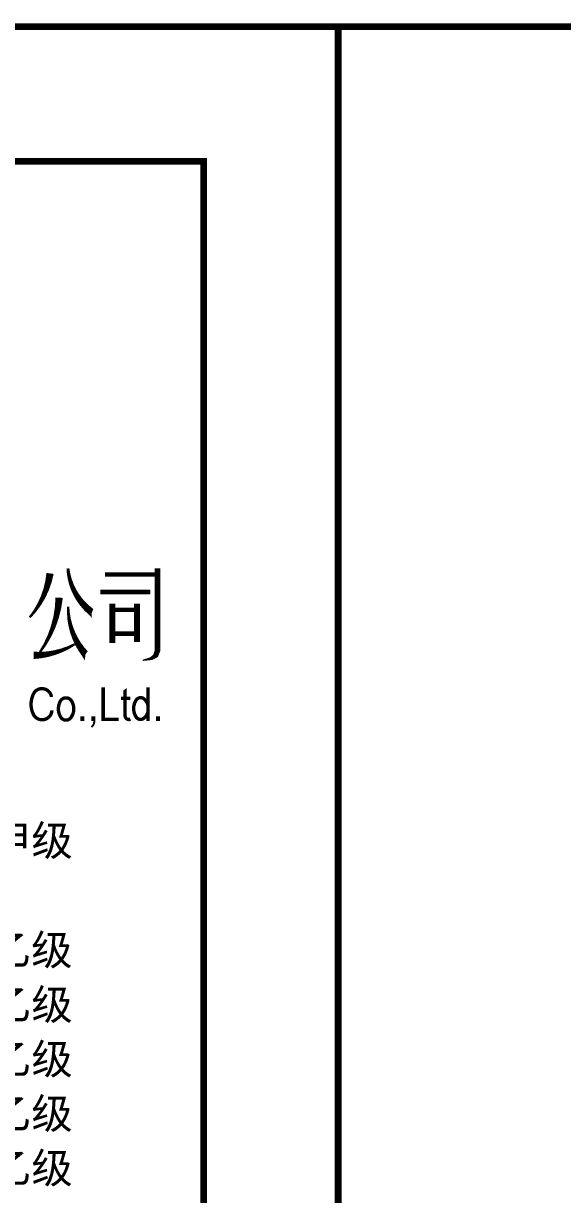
# Model space of a CAD drawing. Extents: x -160106 to 966792, y -663931 to 1550022.
# Drawn here: x -64008.4 to -63848.1, y -111870.5 to -111522.4 of the extents above; entities that cross this region are included whole.
import ezdxf
from ezdxf.enums import TextEntityAlignment as Align

# ---------------------------------------------------------------- set-up
doc = ezdxf.new("R2010")
doc.units = 0
doc.layers.add('0-cxFrame', color=155, linetype='Continuous')
doc.layers.add('0-cxText', color=131, linetype='Continuous', lineweight=25)
doc.styles.add('cx_biaoti', font='')
doc.styles.add('cx_tuming', font='simhei.ttf')
doc.styles.add('cx_tuqian1', font='')
doc.styles.add('黑体', font='simhei.ttf', dxfattribs={"height": 12})
doc.styles.get('cx_biaoti').set_extended_font_data('SimSun')
doc.styles.get('cx_tuqian1').set_extended_font_data('SimSun')

# ---------------------------------------------------------------- blocks, each defined once
blk = doc.blocks.new('zjcx_TT(Dragon)')
at = {"color": 7}
for points in [[(-1293.8, -3389.1, 16.2, 54.1, 0.148042), (-1142.5, -3062.1, 5.41, 5.41, 0.536482)], [(-1009.5, -3025.6, 21.7, 54.1, 0.207129), (-837.9, -3347.2, 5.41, 5.41, 0.536482)], [(-1219.8, -3650.8, 16.2, 54.1, 0.142589), (-1075, -3242.6, 5.41, 5.41, 0.536482)], [(-1007.4, -3310.4, 16.2, 54.1, 0.178875), (-883.5, -3658.4, 5.41, 5.41, 0.536482)], [(-959.3, -3588.5, 16.2, 54.1, -0.134626), (-1265.1, -3671.4, 5.41, 5.41, 0.536482)]]:
    blk.add_lwpolyline(points, format="xyseb", dxfattribs=at)
for points, const_width in [([(-343.7, -3025.6), (-343.7, -3636.9)], 43.3), ([(-733.8, -3070.7), (-343.7, -3070.7)], 32.5), ([(-767.7, -3200.3), (-397.8, -3200.3)], 32.5), ([(-678.8, -3286.4), (-678.8, -3579.5)], 43.3), ([(-495.7, -3286.4), (-495.7, -3571.2)], 43.3), ([(-678.8, -3332.3), (-495.7, -3332.3)], 32.5), ([(-678.8, -3510), (-495.7, -3510)], 32.5)]:
    blk.add_lwpolyline(points, dxfattribs=dict(at, const_width=const_width))
for points, const_width in [([(-1260.6, -3947.7, -0.673783), (-1131.5, -3980.6, -0.222028)], 25), ([(-1258.5, -3944.8, 0.263693), (-1264.2, -4113.9, 0.615609)], 25), ([(-1060.7, -4003.5, 0.318714), (-1057.8, -4137.6, 0.615609)], 25), ([(-1061.6, -4004.8, -0.473083), (-986.9, -4004.3, -0.222028)], 25), ([(-987.5, -4003.5, -0.345415), (-990.3, -4137.6, -0.615609)], 25), ([(-500.8, -4001.3, 0.318714), (-498, -4135.3, 0.615609)], 25), ([(-501.8, -4002.6, -0.476832), (-441.3, -3997.1, -0.222028)], 25), ([(-1269.2, -4103.4, 0.810483), (-1128.7, -4080.4, 0.222028)], 25), ([(-1058.5, -4136.7, 0.462703), (-989.3, -4136.5, 0.222028)], 25), ([(-834.9, -4203.6, 0.277707), (-814.3, -4156.9, 0.222028)], 15), ([(-584.5, -4116.1, 0.5602), (-544.6, -4145.9, 0.222028)], 25), ([(-498.7, -4134.4, 0.40791), (-444.4, -4138.1, 0.222028)], 25)]:
    blk.add_lwpolyline(points, format="xyb", dxfattribs=dict(const_width=const_width))
for points, const_width in [([(-747.5, -4159.9), (-747.5, -3907.9)], 25), ([(-413.7, -4159.9), (-413.7, -3907.9)], 25), ([(-615.7, -3989.4), (-546.2, -3989.4)], 25), ([(-584.5, -4117.5), (-584.5, -3932)], 25), ([(-901.3, -4159.9), (-901.3, -4124.7)], 30), ([(-821.5, -4159.9), (-821.5, -4124.7)], 30), ([(-742.7, -4147.4), (-632.3, -4147.4)], 25), ([(-339.5, -4159.9), (-339.5, -4124.7)], 30)]:
    blk.add_lwpolyline(points, dxfattribs=dict(const_width=const_width))
for points in [[(-584.6, -3938.3, 28, 0, 0), (-572, -3913.5, 25, 25, 0)], [(-441.3, -3997.1, 25, 20, -0.150596), (-414.9, -4047.8, 25, 25, 0)], [(-444.4, -4138.1, 25, 20, 0.200508), (-414.7, -4077.4, 25, 25, 0)]]:
    blk.add_lwpolyline(points, format="xyseb")
for points in [[(-833.4, -3361.9), (-821, -3326), (-831.4, -3393), (-854.7, -3368.3)], [(-880.3, -3666.4), (-862.8, -3641), (-882.7, -3709.7), (-904.3, -3675.7)], [(-322, -3636.9), (-365.3, -3636.9), (-340.5, -3683), (-374, -3665.5)], [(-384, -3705.6), (-399, -3686.6), (-452.1, -3712.4), (-454.8, -3703.6)], [(-340.5, -3683), (-374, -3665.5), (-384, -3705.6), (-399, -3686.6)]]:
    blk.add_solid(points, dxfattribs=at)
at = {"layer": '0-cxFrame', "const_width": 30}
blk.add_lwpolyline([(-7000, -10200.2), (0, -10200.2), (0, 0), (-7000, 0)], close=True, dxfattribs=at)
at = {"color": 7, "style": 'cx_biaoti'}
for s, p in [('工程设计建筑行业（建筑工程）   甲级', (-6343.7, -5159.7)), ('工程设计风景园林工程专项       乙级', (-6343.7, -5972.3)), ('工程设计市政行业道路工程专业   乙级', (-6343.7, -6378.5)), ('工程设计市政行业桥梁工程专业   乙级', (-6343.7, -6783.5)), ('工程设计市政行业给水工程专业   乙级', (-6343.7, -7188.5)), ('工程设计市政行业排水工程专业   乙级', (-6343.7, -7593.5))]:
    blk.add_text(s, height=225, dxfattribs=at).set_placement(p)
blk = doc.blocks.new('zjcx_T2(Dragon)')
at = {"layer": '0-cxFrame', "const_width": 50}
blk.add_lwpolyline([(-7000, 40000), (0, 40000), (0, 0), (-7000, 0)], close=True, dxfattribs=at)
at = {"layer": '0-cxFrame'}
blk.add_blockref('zjcx_TT(Dragon)', (0, 40000), dxfattribs=at)
blk = doc.blocks.new('TK22.A2 L(Dragon)')
at = {"layer": '0-cxFrame', "color": 7, "const_width": 0.5}
blk.add_lwpolyline([(0, 0), (-594, 0), (-594, 420), (0, 420)], close=True, dxfattribs=at)
at = {"layer": '0-cxFrame', "const_width": 0.5}
blk.add_lwpolyline([(-10, 10), (-80, 10), (-80, 410), (-10, 410)], close=True, dxfattribs=at)
at = {"layer": '0-cxFrame', "xscale": 0.01, "yscale": 0.01, "zscale": 0.01}
blk.add_blockref('zjcx_T2(Dragon)', (-10, 10), dxfattribs=at)
at = {"style": '黑体', "flags": 4}
blk.add_attdef('图幅', text='', height=3.3, dxfattribs=at).set_placement((-40, 3), align=Align.RIGHT)
at = {"layer": '0-cxText', "flags": 4}
for tag, height, style, p in [('建设单位', 3.5, 'cx_tuming', (-45, 240)), ('项目名称', 3.5, 'cx_tuming', (-45, 210)), ('子项名称', 3.5, 'cx_tuming', (-45, 180)), ('工程编号', 3.3, 'cx_tuqian1', (-35, 165)), ('图名1', 3.5, 'cx_tuming', (-45, 87)), ('图名2', 3.5, 'cx_tuming', (-45, 79)), ('图名3', 3.5, 'cx_tuming', (-45, 71)), ('出图日期', 3.3, 'cx_tuqian1', (-39, 60)), ('专业', 3.3, 'cx_tuqian1', (-55, 52)), ('图号', 3.3, 'cx_tuqian1', (-55, 44)), ('版次', 3.3, 'cx_tuqian1', (-20, 44))]:
    blk.add_attdef(tag, text='', height=height, dxfattribs=dict(at, style=style)).set_placement(p, align=Align.MIDDLE)
at = {"layer": 'Defpoints', "color": 6, "flags": 4}
for tag, height, style, p in [('tufu', 3.3, '黑体', (-12, 12)), ('dwfname', 4, 'cx_tuqian1', (-80, 3))]:
    blk.add_attdef(tag, text='', height=height, dxfattribs=dict(at, style=style)).set_placement(p, align=Align.RIGHT)

msp = doc.modelspace()

# ---------------------------------------------------------------- block references
at = {"layer": '0-cxFrame', "xscale": 4, "yscale": 4, "zscale": 4}
for p in [(-63914.82, -113203.37), (-61538.82, -113203.37)]:
    msp.add_blockref('TK22.A2 L(Dragon)', p, dxfattribs=at)

doc.saveas('drawing.dxf')
